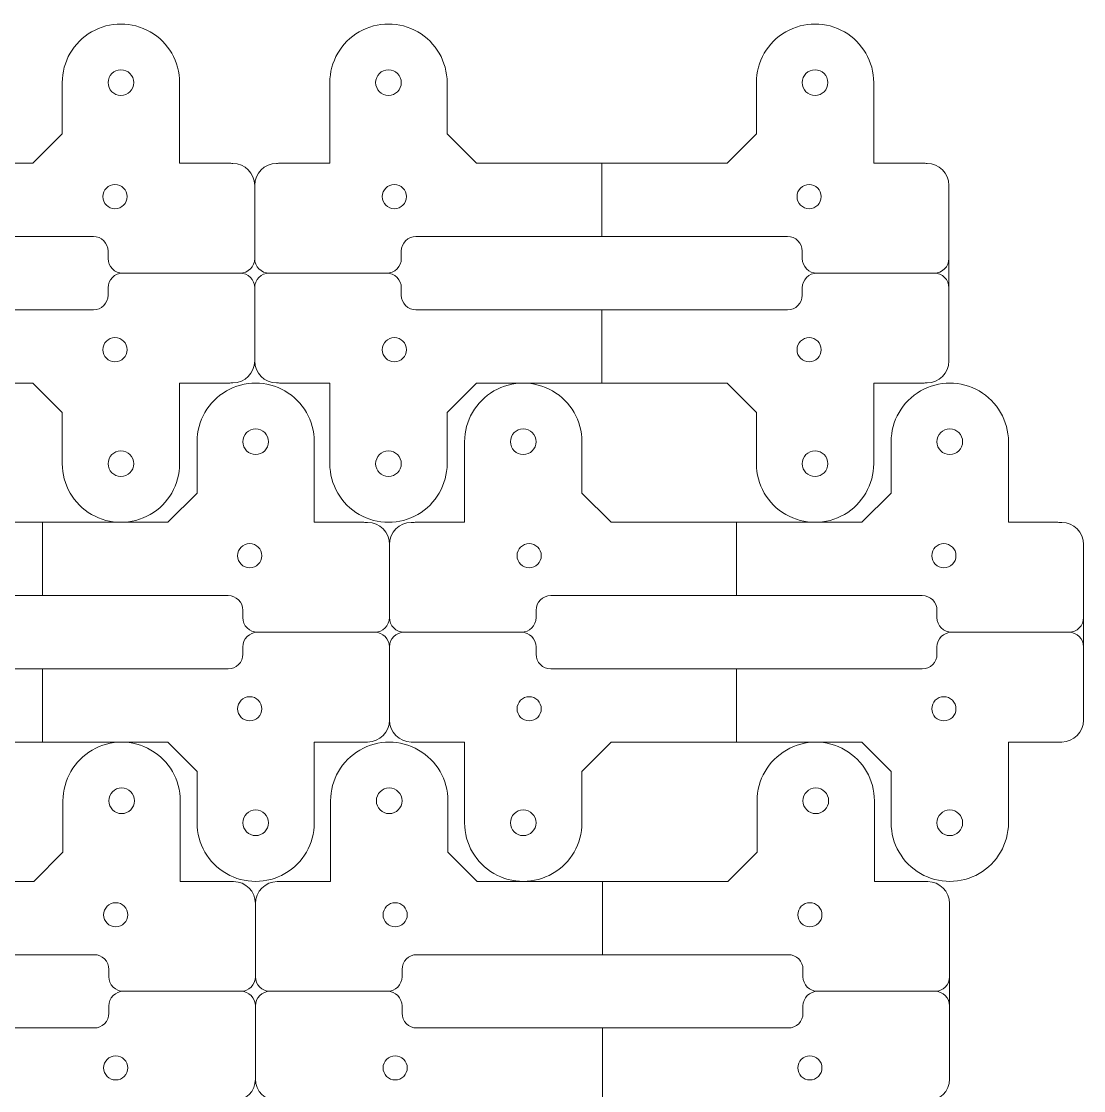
# Model space of a CAD drawing. Header units: millimetres. Extents: x -300 to 287, y -145 to 141.
# Drawn here: x 141.7 to 286.5, y -4.5 to 141.4 of the extents above; entities that cross this region are included whole.
import ezdxf

# ---------------------------------------------------------------- set-up
doc = ezdxf.new("R2010")
doc.units = ezdxf.units.MM
doc.header["$MEASUREMENT"] = 0
doc.layers.add('Layer 1', color=7, linetype='Continuous')

msp = doc.modelspace()

# ---------------------------------------------------------------- linework, layer by layer
at = {"layer": 'Layer 1', "lineweight": 9}
for points in [[(151.4751, 112.0376), (126.1316, 112.0376), (126.1316, 122.0376), (143.2251, 122.0376), (147.2251, 126.0376), (147.2251, 133.0376)], [(169.9688, 122.0376), (163.2251, 122.0376), (163.2251, 133.0376), (163.2251, 122.0376)], [(183.7251, 122.0376), (183.7251, 133.0376), (183.7251, 122.0376), (176.9814, 122.0376)], [(220.8186, 122.0376), (203.7251, 122.0376), (199.7251, 126.0376), (199.7251, 133.0376)], [(246.162, 112.0376), (220.8185, 112.0376), (220.8185, 122.0376), (237.912, 122.0376), (241.912, 126.0376), (241.912, 133.0376)], [(257.912, 122.0376), (257.912, 133.0376), (257.912, 122.0376), (264.6557, 122.0376)], [(173.4751, 119.0198), (173.4751, 109.0376), (173.4751, 119.0198)], [(268.162, 119.0198), (268.162, 95.0554)], [(220.8186, 112.0376), (195.4751, 112.0376)], [(153.4751, 109.0376), (153.4751, 110.0376)], [(193.4751, 110.0376), (193.4751, 109.0376)], [(248.162, 109.0376), (248.162, 110.0376)], [(171.4751, 107.0376), (155.4751, 107.0376)], [(191.4751, 107.0376), (175.4751, 107.0376)], [(266.162, 107.0376), (250.162, 107.0376)], [(153.4751, 104.0376), (153.4751, 105.0376)], [(173.4751, 95.0554), (173.4751, 105.0376), (173.4751, 95.0554)], [(193.4751, 105.0376), (193.4751, 104.0376)], [(248.162, 104.0376), (248.162, 105.0376)], [(126.1316, 102.0376), (151.4751, 102.0376)], [(195.4751, 102.0376), (220.8186, 102.0376), (220.8186, 92.0376), (203.7251, 92.0376), (199.7251, 88.0376), (199.7251, 81.0376)], [(220.8185, 102.0376), (246.162, 102.0376)], [(126.1316, 92.0376), (143.2251, 92.0376), (147.2251, 88.0376), (147.2251, 81.0376)], [(220.8185, 92.0376), (237.912, 92.0376), (241.912, 88.0376), (241.912, 81.0376)], [(264.6557, 92.0376), (257.912, 92.0376), (257.912, 81.0376), (257.912, 92.0376)], [(144.5128, 73.0377), (127.4193, 73.0377), (123.4193, 77.0377), (123.4193, 84.0377)], [(169.8562, 63.0377), (144.5127, 63.0377), (144.5127, 73.0377), (161.6062, 73.0377), (165.6062, 77.0377), (165.6062, 84.0377)], [(188.3499, 73.0377), (181.6062, 73.0377), (181.6062, 84.0377), (181.6062, 73.0377)], [(202.1062, 73.0377), (202.1062, 84.0377), (202.1062, 73.0377), (195.3625, 73.0377)], [(239.1997, 73.0377), (222.1062, 73.0377), (218.1062, 77.0377), (218.1062, 84.0377)], [(264.5431, 63.0377), (239.1996, 63.0377), (239.1996, 73.0377), (256.2931, 73.0377), (260.2931, 77.0377), (260.2931, 84.0377)], [(276.2931, 73.0377), (276.2931, 84.0377), (276.2931, 73.0377), (283.0368, 73.0377)], [(191.8562, 70.0199), (191.8562, 60.0377), (191.8562, 70.0199)], [(286.5431, 70.0199), (286.5431, 46.0555)], [(144.5128, 63.0377), (119.1693, 63.0377)], [(239.1997, 63.0377), (213.8562, 63.0377)], [(171.8562, 60.0377), (171.8562, 61.0377)], [(211.8562, 61.0377), (211.8562, 60.0377)], [(266.5431, 60.0377), (266.5431, 61.0377)], [(189.8562, 58.0377), (173.8562, 58.0377)], [(209.8562, 58.0377), (193.8562, 58.0377)], [(284.5431, 58.0377), (268.5431, 58.0377)], [(171.8562, 55.0377), (171.8562, 56.0377)], [(191.8562, 46.0555), (191.8562, 56.0377), (191.8562, 46.0555)], [(211.8562, 56.0377), (211.8562, 55.0377)], [(266.5431, 55.0377), (266.5431, 56.0377)], [(119.1693, 53.0377), (144.5128, 53.0377), (144.5128, 43.0377), (127.4193, 43.0377), (123.4193, 39.0377), (123.4193, 32.0377)], [(144.5127, 53.0377), (169.8562, 53.0377)], [(213.8562, 53.0377), (239.1997, 53.0377), (239.1997, 43.0377), (222.1062, 43.0377), (218.1062, 39.0377), (218.1062, 32.0377)], [(239.1996, 53.0377), (264.5431, 53.0377)], [(144.5127, 43.0377), (161.6062, 43.0377), (165.6062, 39.0377), (165.6062, 32.0377)], [(239.1996, 43.0377), (256.2931, 43.0377), (260.2931, 39.0377), (260.2931, 32.0377)], [(283.0368, 43.0377), (276.2931, 43.0377), (276.2931, 32.0377), (276.2931, 43.0377)], [(151.575, 14.0377), (126.2315, 14.0377), (126.2315, 24.0377), (143.325, 24.0377), (147.325, 28.0377), (147.325, 35.0377)], [(170.0687, 24.0377), (163.325, 24.0377), (163.325, 35.0377), (163.325, 24.0377)], [(183.825, 24.0377), (183.825, 35.0377), (183.825, 24.0377), (177.0813, 24.0377)], [(220.9185, 24.0377), (203.825, 24.0377), (199.825, 28.0377), (199.825, 35.0377)], [(246.2619, 14.0377), (220.9184, 14.0377), (220.9184, 24.0377), (238.0119, 24.0377), (242.0119, 28.0377), (242.0119, 35.0377)], [(258.0119, 24.0377), (258.0119, 35.0377), (258.0119, 24.0377), (264.7556, 24.0377)], [(173.575, 21.0199), (173.575, 11.0377), (173.575, 21.0199)], [(268.2619, 21.0199), (268.2619, -2.9445)], [(220.9185, 14.0377), (195.575, 14.0377)], [(153.575, 11.0377), (153.575, 12.0377)], [(193.575, 12.0377), (193.575, 11.0377)], [(248.2619, 11.0377), (248.2619, 12.0377)], [(171.575, 9.0377), (155.575, 9.0377)], [(191.575, 9.0377), (175.575, 9.0377)], [(266.2619, 9.0377), (250.2619, 9.0377)], [(153.575, 6.0377), (153.575, 7.0377)], [(193.575, 7.0377), (193.575, 6.0377)], [(248.2619, 6.0377), (248.2619, 7.0377)], [(126.2315, 4.0377), (151.575, 4.0377)], [(195.575, 4.0377), (220.9185, 4.0377), (220.9185, -5.9623), (203.825, -5.9623), (199.825, -9.9623), (199.825, -16.9623)], [(220.9184, 4.0377), (246.2619, 4.0377)]]:
    msp.add_lwpolyline(points, dxfattribs=at)
at = {"layer": 'Layer 1', "color": 240, "lineweight": 9}
for points in [[(169.9688, 92.0376), (163.2251, 92.0376), (163.2251, 81.0376), (163.2251, 92.0376)], [(183.7251, 92.0376), (183.7251, 81.0376), (183.7251, 92.0376), (176.9814, 92.0376)], [(188.3499, 43.0377), (181.6062, 43.0377), (181.6062, 32.0377), (181.6062, 43.0377)], [(202.1062, 43.0377), (202.1062, 32.0377), (202.1062, 43.0377), (195.3625, 43.0377)], [(173.575, -2.9445), (173.575, 7.0377), (173.575, -2.9445)]]:
    msp.add_lwpolyline(points, dxfattribs=at)
at = {"layer": 'Layer 1', "lineweight": 9}
for points, knots in [([(147.2251, 133.0376), (147.2251, 135.8957), (148.7499, 138.5367), (151.2251, 139.9658), (153.7003, 141.3948), (156.7499, 141.3948), (159.2251, 139.9658), (161.7003, 138.5367), (163.2251, 135.8957), (163.2251, 133.0376)], [0, 0, 0, 0, 1, 1, 1, 2, 2, 2, 3, 3, 3, 3]), ([(199.7251, 133.0376), (199.7251, 135.8957), (198.2003, 138.5367), (195.7251, 139.9658), (193.2499, 141.3948), (190.2003, 141.3948), (187.7251, 139.9658), (185.2499, 138.5367), (183.7251, 135.8957), (183.7251, 133.0376)], [0, 0, 0, 0, 1, 1, 1, 2, 2, 2, 3, 3, 3, 3]), ([(241.912, 133.0376), (241.912, 135.8957), (243.4368, 138.5367), (245.912, 139.9658), (248.3872, 141.3948), (251.4368, 141.3948), (253.912, 139.9658), (256.3872, 138.5367), (257.912, 135.8957), (257.912, 133.0376)], [0, 0, 0, 0, 1, 1, 1, 2, 2, 2, 3, 3, 3, 3]), ([(176.9814, 122.0376), (176.8055, 122.027), (176.6293, 122.021), (176.4531, 122.0197), (174.8049, 122.0077), (173.4751, 120.6681), (173.4751, 119.0198), (173.4751, 120.6681), (172.1453, 122.0077), (170.4971, 122.0197), (170.3209, 122.021), (170.1447, 122.027), (169.9688, 122.0376)], [0, 0, 0, 0, 1, 1, 1, 2, 2, 2, 3, 3, 3, 4, 4, 4, 4]), ([(264.6557, 122.0376), (264.8316, 122.027), (265.0078, 122.021), (265.184, 122.0197), (266.8322, 122.0077), (268.162, 120.6681), (268.162, 119.0198)], [0, 0, 0, 0, 1, 1, 1, 2, 2, 2, 2]), ([(153.4751, 110.0376), (153.4751, 110.568), (153.2644, 111.0767), (152.8893, 111.4518), (152.5143, 111.8268), (152.0056, 112.0376), (151.4751, 112.0376)], [0, 0, 0, 0, 1, 1, 1, 2, 2, 2, 2]), ([(195.4751, 112.0376), (194.9446, 112.0376), (194.4359, 111.8268), (194.0609, 111.4518), (193.6858, 111.0767), (193.4751, 110.568), (193.4751, 110.0376)], [0, 0, 0, 0, 1, 1, 1, 2, 2, 2, 2]), ([(248.162, 110.0376), (248.162, 110.568), (247.9513, 111.0767), (247.5762, 111.4518), (247.2012, 111.8268), (246.6925, 112.0376), (246.162, 112.0376)], [0, 0, 0, 0, 1, 1, 1, 2, 2, 2, 2]), ([(155.4751, 107.0376), (154.9447, 107.0376), (154.436, 107.2483), (154.0609, 107.6233), (153.6858, 107.9984), (153.4751, 108.5071), (153.4751, 109.0376)], [0, 0, 0, 0, 1, 1, 1, 2, 2, 2, 2]), ([(175.4751, 107.0376), (174.3705, 107.0376), (173.4751, 107.933), (173.4751, 109.0376), (173.4751, 107.933), (172.5797, 107.0376), (171.4751, 107.0376)], [0, 0, 0, 0, 1, 1, 1, 2, 2, 2, 2]), ([(193.4751, 109.0376), (193.4751, 108.5071), (193.2644, 107.9984), (192.8893, 107.6233), (192.5142, 107.2483), (192.0055, 107.0376), (191.4751, 107.0376)], [0, 0, 0, 0, 1, 1, 1, 2, 2, 2, 2]), ([(250.162, 107.0376), (249.6316, 107.0376), (249.1229, 107.2483), (248.7478, 107.6233), (248.3727, 107.9984), (248.162, 108.5071), (248.162, 109.0376)], [0, 0, 0, 0, 1, 1, 1, 2, 2, 2, 2]), ([(153.4751, 105.0376), (153.4751, 105.5681), (153.6858, 106.0768), (154.0609, 106.4519), (154.436, 106.8269), (154.9447, 107.0376), (155.4751, 107.0376)], [0, 0, 0, 0, 1, 1, 1, 2, 2, 2, 2]), ([(175.4751, 107.0376), (174.3705, 107.0376), (173.4751, 106.1422), (173.4751, 105.0376), (173.4751, 106.1422), (172.5797, 107.0376), (171.4751, 107.0376)], [0, 0, 0, 0, 1, 1, 1, 2, 2, 2, 2]), ([(191.4751, 107.0376), (192.0055, 107.0376), (192.5142, 106.8269), (192.8893, 106.4519), (193.2644, 106.0768), (193.4751, 105.5681), (193.4751, 105.0376)], [0, 0, 0, 0, 1, 1, 1, 2, 2, 2, 2]), ([(248.162, 105.0376), (248.162, 105.5681), (248.3727, 106.0768), (248.7478, 106.4519), (249.1229, 106.8269), (249.6316, 107.0376), (250.162, 107.0376)], [0, 0, 0, 0, 1, 1, 1, 2, 2, 2, 2]), ([(151.4751, 102.0376), (152.0056, 102.0376), (152.5143, 102.2484), (152.8893, 102.6234), (153.2644, 102.9985), (153.4751, 103.5072), (153.4751, 104.0376)], [0, 0, 0, 0, 1, 1, 1, 2, 2, 2, 2]), ([(193.4751, 104.0376), (193.4751, 103.5072), (193.6858, 102.9985), (194.0609, 102.6234), (194.4359, 102.2484), (194.9446, 102.0376), (195.4751, 102.0376)], [0, 0, 0, 0, 1, 1, 1, 2, 2, 2, 2]), ([(246.162, 102.0376), (246.6925, 102.0376), (247.2012, 102.2484), (247.5762, 102.6234), (247.9513, 102.9985), (248.162, 103.5072), (248.162, 104.0376)], [0, 0, 0, 0, 1, 1, 1, 2, 2, 2, 2]), ([(268.162, 95.0554), (268.162, 93.4071), (266.8322, 92.0675), (265.184, 92.0555), (265.0078, 92.0542), (264.8316, 92.0482), (264.6557, 92.0376)], [0, 0, 0, 0, 1, 1, 1, 2, 2, 2, 2]), ([(165.6062, 84.0377), (165.6062, 86.8958), (167.131, 89.5368), (169.6062, 90.9659), (172.0814, 92.3949), (175.131, 92.3949), (177.6062, 90.9659), (180.0814, 89.5368), (181.6062, 86.8958), (181.6062, 84.0377)], [0, 0, 0, 0, 1, 1, 1, 2, 2, 2, 3, 3, 3, 3]), ([(218.1062, 84.0377), (218.1062, 86.8958), (216.5814, 89.5368), (214.1062, 90.9659), (211.631, 92.3949), (208.5814, 92.3949), (206.1062, 90.9659), (203.631, 89.5368), (202.1062, 86.8958), (202.1062, 84.0377)], [0, 0, 0, 0, 1, 1, 1, 2, 2, 2, 3, 3, 3, 3]), ([(260.2931, 84.0377), (260.2931, 86.8958), (261.8179, 89.5368), (264.2931, 90.9659), (266.7683, 92.3949), (269.8179, 92.3949), (272.2931, 90.9659), (274.7683, 89.5368), (276.2931, 86.8958), (276.2931, 84.0377)], [0, 0, 0, 0, 1, 1, 1, 2, 2, 2, 3, 3, 3, 3]), ([(147.2251, 81.0376), (147.2251, 78.1795), (148.7499, 75.5385), (151.2251, 74.1094), (153.7003, 72.6804), (156.7499, 72.6804), (159.2251, 74.1094), (161.7003, 75.5385), (163.2251, 78.1795), (163.2251, 81.0376)], [0, 0, 0, 0, 1, 1, 1, 2, 2, 2, 3, 3, 3, 3]), ([(199.7251, 81.0376), (199.7251, 78.1795), (198.2003, 75.5385), (195.7251, 74.1094), (193.2499, 72.6804), (190.2003, 72.6804), (187.7251, 74.1094), (185.2499, 75.5385), (183.7251, 78.1795), (183.7251, 81.0376)], [0, 0, 0, 0, 1, 1, 1, 2, 2, 2, 3, 3, 3, 3]), ([(241.912, 81.0376), (241.912, 78.1795), (243.4368, 75.5385), (245.912, 74.1094), (248.3872, 72.6804), (251.4368, 72.6804), (253.912, 74.1094), (256.3872, 75.5385), (257.912, 78.1795), (257.912, 81.0376)], [0, 0, 0, 0, 1, 1, 1, 2, 2, 2, 3, 3, 3, 3]), ([(195.3625, 73.0377), (195.1866, 73.0271), (195.0104, 73.0211), (194.8342, 73.0198), (193.186, 73.0078), (191.8562, 71.6682), (191.8562, 70.0199), (191.8562, 71.6682), (190.5264, 73.0078), (188.8782, 73.0198), (188.702, 73.0211), (188.5258, 73.0271), (188.3499, 73.0377)], [0, 0, 0, 0, 1, 1, 1, 2, 2, 2, 3, 3, 3, 4, 4, 4, 4]), ([(283.0368, 73.0377), (283.2127, 73.0271), (283.3889, 73.0211), (283.5651, 73.0198), (285.2133, 73.0078), (286.5431, 71.6682), (286.5431, 70.0199)], [0, 0, 0, 0, 1, 1, 1, 2, 2, 2, 2]), ([(171.8562, 61.0377), (171.8562, 61.5681), (171.6455, 62.0768), (171.2704, 62.4519), (170.8954, 62.8269), (170.3867, 63.0377), (169.8562, 63.0377)], [0, 0, 0, 0, 1, 1, 1, 2, 2, 2, 2]), ([(213.8562, 63.0377), (213.3257, 63.0377), (212.817, 62.8269), (212.442, 62.4519), (212.0669, 62.0768), (211.8562, 61.5681), (211.8562, 61.0377)], [0, 0, 0, 0, 1, 1, 1, 2, 2, 2, 2]), ([(266.5431, 61.0377), (266.5431, 61.5681), (266.3324, 62.0768), (265.9573, 62.4519), (265.5823, 62.8269), (265.0736, 63.0377), (264.5431, 63.0377)], [0, 0, 0, 0, 1, 1, 1, 2, 2, 2, 2]), ([(173.8562, 58.0377), (173.3258, 58.0377), (172.8171, 58.2484), (172.442, 58.6234), (172.0669, 58.9985), (171.8562, 59.5072), (171.8562, 60.0377)], [0, 0, 0, 0, 1, 1, 1, 2, 2, 2, 2]), ([(193.8562, 58.0377), (192.7516, 58.0377), (191.8562, 58.9331), (191.8562, 60.0377), (191.8562, 58.9331), (190.9608, 58.0377), (189.8562, 58.0377)], [0, 0, 0, 0, 1, 1, 1, 2, 2, 2, 2]), ([(211.8562, 60.0377), (211.8562, 59.5072), (211.6455, 58.9985), (211.2704, 58.6234), (210.8953, 58.2484), (210.3866, 58.0377), (209.8562, 58.0377)], [0, 0, 0, 0, 1, 1, 1, 2, 2, 2, 2]), ([(268.5431, 58.0377), (268.0127, 58.0377), (267.504, 58.2484), (267.1289, 58.6234), (266.7538, 58.9985), (266.5431, 59.5072), (266.5431, 60.0377)], [0, 0, 0, 0, 1, 1, 1, 2, 2, 2, 2]), ([(171.8562, 56.0377), (171.8562, 56.5682), (172.0669, 57.0769), (172.442, 57.452), (172.8171, 57.827), (173.3258, 58.0377), (173.8562, 58.0377)], [0, 0, 0, 0, 1, 1, 1, 2, 2, 2, 2]), ([(193.8562, 58.0377), (192.7516, 58.0377), (191.8562, 57.1423), (191.8562, 56.0377), (191.8562, 57.1423), (190.9608, 58.0377), (189.8562, 58.0377)], [0, 0, 0, 0, 1, 1, 1, 2, 2, 2, 2]), ([(209.8562, 58.0377), (210.3866, 58.0377), (210.8953, 57.827), (211.2704, 57.452), (211.6455, 57.0769), (211.8562, 56.5682), (211.8562, 56.0377)], [0, 0, 0, 0, 1, 1, 1, 2, 2, 2, 2]), ([(266.5431, 56.0377), (266.5431, 56.5682), (266.7538, 57.0769), (267.1289, 57.452), (267.504, 57.827), (268.0127, 58.0377), (268.5431, 58.0377)], [0, 0, 0, 0, 1, 1, 1, 2, 2, 2, 2]), ([(169.8562, 53.0377), (170.3867, 53.0377), (170.8954, 53.2485), (171.2704, 53.6235), (171.6455, 53.9986), (171.8562, 54.5073), (171.8562, 55.0377)], [0, 0, 0, 0, 1, 1, 1, 2, 2, 2, 2]), ([(211.8562, 55.0377), (211.8562, 54.5073), (212.0669, 53.9986), (212.442, 53.6235), (212.817, 53.2485), (213.3257, 53.0377), (213.8562, 53.0377)], [0, 0, 0, 0, 1, 1, 1, 2, 2, 2, 2]), ([(264.5431, 53.0377), (265.0736, 53.0377), (265.5823, 53.2485), (265.9573, 53.6235), (266.3324, 53.9986), (266.5431, 54.5073), (266.5431, 55.0377)], [0, 0, 0, 0, 1, 1, 1, 2, 2, 2, 2]), ([(286.5431, 46.0555), (286.5431, 44.4072), (285.2133, 43.0676), (283.5651, 43.0556), (283.3889, 43.0543), (283.2127, 43.0483), (283.0368, 43.0377)], [0, 0, 0, 0, 1, 1, 1, 2, 2, 2, 2]), ([(147.325, 35.0377), (147.325, 37.8958), (148.8498, 40.5368), (151.325, 41.9659), (153.8002, 43.3949), (156.8498, 43.3949), (159.325, 41.9659), (161.8002, 40.5368), (163.325, 37.8958), (163.325, 35.0377)], [0, 0, 0, 0, 1, 1, 1, 2, 2, 2, 3, 3, 3, 3]), ([(199.825, 35.0377), (199.825, 37.8958), (198.3002, 40.5368), (195.825, 41.9659), (193.3498, 43.3949), (190.3002, 43.3949), (187.825, 41.9659), (185.3498, 40.5368), (183.825, 37.8958), (183.825, 35.0377)], [0, 0, 0, 0, 1, 1, 1, 2, 2, 2, 3, 3, 3, 3]), ([(242.0119, 35.0377), (242.0119, 37.8958), (243.5367, 40.5368), (246.0119, 41.9659), (248.4871, 43.3949), (251.5367, 43.3949), (254.0119, 41.9659), (256.4871, 40.5368), (258.0119, 37.8958), (258.0119, 35.0377)], [0, 0, 0, 0, 1, 1, 1, 2, 2, 2, 3, 3, 3, 3]), ([(165.6062, 32.0377), (165.6062, 29.1796), (167.131, 26.5386), (169.6062, 25.1095), (172.0814, 23.6805), (175.131, 23.6805), (177.6062, 25.1095), (180.0814, 26.5386), (181.6062, 29.1796), (181.6062, 32.0377)], [0, 0, 0, 0, 1, 1, 1, 2, 2, 2, 3, 3, 3, 3]), ([(218.1062, 32.0377), (218.1062, 29.1796), (216.5814, 26.5386), (214.1062, 25.1095), (211.631, 23.6805), (208.5814, 23.6805), (206.1062, 25.1095), (203.631, 26.5386), (202.1062, 29.1796), (202.1062, 32.0377)], [0, 0, 0, 0, 1, 1, 1, 2, 2, 2, 3, 3, 3, 3]), ([(260.2931, 32.0377), (260.2931, 29.1796), (261.8179, 26.5386), (264.2931, 25.1095), (266.7683, 23.6805), (269.8179, 23.6805), (272.2931, 25.1095), (274.7683, 26.5386), (276.2931, 29.1796), (276.2931, 32.0377)], [0, 0, 0, 0, 1, 1, 1, 2, 2, 2, 3, 3, 3, 3]), ([(177.0813, 24.0377), (176.9054, 24.0271), (176.7292, 24.0211), (176.553, 24.0198), (174.9048, 24.0078), (173.575, 22.6682), (173.575, 21.0199), (173.575, 22.6682), (172.2452, 24.0078), (170.597, 24.0198), (170.4208, 24.0211), (170.2446, 24.0271), (170.0687, 24.0377)], [0, 0, 0, 0, 1, 1, 1, 2, 2, 2, 3, 3, 3, 4, 4, 4, 4]), ([(264.7556, 24.0377), (264.9315, 24.0271), (265.1077, 24.0211), (265.2839, 24.0198), (266.9321, 24.0078), (268.2619, 22.6682), (268.2619, 21.0199)], [0, 0, 0, 0, 1, 1, 1, 2, 2, 2, 2]), ([(153.575, 12.0377), (153.575, 12.5681), (153.3643, 13.0768), (152.9892, 13.4519), (152.6142, 13.8269), (152.1055, 14.0377), (151.575, 14.0377)], [0, 0, 0, 0, 1, 1, 1, 2, 2, 2, 2]), ([(195.575, 14.0377), (195.0445, 14.0377), (194.5358, 13.8269), (194.1608, 13.4519), (193.7857, 13.0768), (193.575, 12.5681), (193.575, 12.0377)], [0, 0, 0, 0, 1, 1, 1, 2, 2, 2, 2]), ([(248.2619, 12.0377), (248.2619, 12.5681), (248.0512, 13.0768), (247.6761, 13.4519), (247.3011, 13.8269), (246.7924, 14.0377), (246.2619, 14.0377)], [0, 0, 0, 0, 1, 1, 1, 2, 2, 2, 2]), ([(155.575, 9.0377), (155.0446, 9.0377), (154.5359, 9.2484), (154.1608, 9.6234), (153.7857, 9.9985), (153.575, 10.5072), (153.575, 11.0377)], [0, 0, 0, 0, 1, 1, 1, 2, 2, 2, 2]), ([(175.575, 9.0377), (174.4704, 9.0377), (173.575, 9.9331), (173.575, 11.0377), (173.575, 9.9331), (172.6796, 9.0377), (171.575, 9.0377)], [0, 0, 0, 0, 1, 1, 1, 2, 2, 2, 2]), ([(193.575, 11.0377), (193.575, 10.5072), (193.3643, 9.9985), (192.9892, 9.6234), (192.6141, 9.2484), (192.1054, 9.0377), (191.575, 9.0377)], [0, 0, 0, 0, 1, 1, 1, 2, 2, 2, 2]), ([(250.2619, 9.0377), (249.7315, 9.0377), (249.2228, 9.2484), (248.8477, 9.6234), (248.4726, 9.9985), (248.2619, 10.5072), (248.2619, 11.0377)], [0, 0, 0, 0, 1, 1, 1, 2, 2, 2, 2]), ([(153.575, 7.0377), (153.575, 7.5682), (153.7857, 8.0769), (154.1608, 8.452), (154.5359, 8.827), (155.0446, 9.0377), (155.575, 9.0377)], [0, 0, 0, 0, 1, 1, 1, 2, 2, 2, 2]), ([(175.575, 9.0377), (174.4704, 9.0377), (173.575, 8.1423), (173.575, 7.0377), (173.575, 8.1423), (172.6796, 9.0377), (171.575, 9.0377)], [0, 0, 0, 0, 1, 1, 1, 2, 2, 2, 2]), ([(191.575, 9.0377), (192.1054, 9.0377), (192.6141, 8.827), (192.9892, 8.452), (193.3643, 8.0769), (193.575, 7.5682), (193.575, 7.0377)], [0, 0, 0, 0, 1, 1, 1, 2, 2, 2, 2]), ([(248.2619, 7.0377), (248.2619, 7.5682), (248.4726, 8.0769), (248.8477, 8.452), (249.2228, 8.827), (249.7315, 9.0377), (250.2619, 9.0377)], [0, 0, 0, 0, 1, 1, 1, 2, 2, 2, 2]), ([(151.575, 4.0377), (152.1055, 4.0377), (152.6142, 4.2485), (152.9892, 4.6235), (153.3643, 4.9986), (153.575, 5.5073), (153.575, 6.0377)], [0, 0, 0, 0, 1, 1, 1, 2, 2, 2, 2]), ([(193.575, 6.0377), (193.575, 5.5073), (193.7857, 4.9986), (194.1608, 4.6235), (194.5358, 4.2485), (195.0445, 4.0377), (195.575, 4.0377)], [0, 0, 0, 0, 1, 1, 1, 2, 2, 2, 2]), ([(246.2619, 4.0377), (246.7924, 4.0377), (247.3011, 4.2485), (247.6761, 4.6235), (248.0512, 4.9986), (248.2619, 5.5073), (248.2619, 6.0377)], [0, 0, 0, 0, 1, 1, 1, 2, 2, 2, 2]), ([(268.2619, -2.9445), (268.2619, -4.5928), (266.9321, -5.9324), (265.2839, -5.9444), (265.1077, -5.9457), (264.9315, -5.9517), (264.7556, -5.9623)], [0, 0, 0, 0, 1, 1, 1, 2, 2, 2, 2])]:
    msp.add_open_spline(points, degree=3, knots=knots, dxfattribs=at)
at = {"layer": 'Layer 1', "color": 240, "lineweight": 9}
for points in [[(155.2251, 131.2876), (154.2586, 131.2876), (153.4751, 132.0711), (153.4751, 133.0376), (153.4751, 134.0041), (154.2586, 134.7876), (155.2251, 134.7876), (156.1916, 134.7876), (156.9751, 134.0041), (156.9751, 133.0376), (156.9751, 132.0711), (156.1916, 131.2876), (155.2251, 131.2876)], [(191.7251, 131.2876), (192.6916, 131.2876), (193.4751, 132.0711), (193.4751, 133.0376), (193.4751, 134.0041), (192.6916, 134.7876), (191.7251, 134.7876), (190.7586, 134.7876), (189.9751, 134.0041), (189.9751, 133.0376), (189.9751, 132.0711), (190.7586, 131.2876), (191.7251, 131.2876)], [(249.912, 131.2876), (248.9455, 131.2876), (248.162, 132.0711), (248.162, 133.0376), (248.162, 134.0041), (248.9455, 134.7876), (249.912, 134.7876), (250.8785, 134.7876), (251.662, 134.0041), (251.662, 133.0376), (251.662, 132.0711), (250.8785, 131.2876), (249.912, 131.2876)], [(154.4159, 115.8337), (153.5046, 115.8337), (152.7659, 116.5725), (152.7659, 117.4837), (152.7659, 118.395), (153.5046, 119.1337), (154.4159, 119.1337), (155.3272, 119.1337), (156.0659, 118.395), (156.0659, 117.4837), (156.0659, 116.5725), (155.3272, 115.8337), (154.4159, 115.8337)], [(192.5343, 115.8337), (193.4456, 115.8337), (194.1843, 116.5725), (194.1843, 117.4837), (194.1843, 118.395), (193.4456, 119.1337), (192.5343, 119.1337), (191.623, 119.1337), (190.8843, 118.395), (190.8843, 117.4837), (190.8843, 116.5725), (191.623, 115.8337), (192.5343, 115.8337)], [(249.1028, 115.8337), (248.1915, 115.8337), (247.4528, 116.5725), (247.4528, 117.4837), (247.4528, 118.395), (248.1915, 119.1337), (249.1028, 119.1337), (250.0141, 119.1337), (250.7528, 118.395), (250.7528, 117.4837), (250.7528, 116.5725), (250.0141, 115.8337), (249.1028, 115.8337)], [(154.4159, 98.2415), (153.5046, 98.2415), (152.7659, 97.5027), (152.7659, 96.5915), (152.7659, 95.6802), (153.5046, 94.9415), (154.4159, 94.9415), (155.3272, 94.9415), (156.0659, 95.6802), (156.0659, 96.5915), (156.0659, 97.5027), (155.3272, 98.2415), (154.4159, 98.2415)], [(192.5343, 98.2415), (193.4456, 98.2415), (194.1843, 97.5027), (194.1843, 96.5915), (194.1843, 95.6802), (193.4456, 94.9415), (192.5343, 94.9415), (191.623, 94.9415), (190.8843, 95.6802), (190.8843, 96.5915), (190.8843, 97.5027), (191.623, 98.2415), (192.5343, 98.2415)], [(249.1028, 98.2415), (248.1915, 98.2415), (247.4528, 97.5027), (247.4528, 96.5915), (247.4528, 95.6802), (248.1915, 94.9415), (249.1028, 94.9415), (250.0141, 94.9415), (250.7528, 95.6802), (250.7528, 96.5915), (250.7528, 97.5027), (250.0141, 98.2415), (249.1028, 98.2415)], [(176.9814, 92.0376), (176.8055, 92.0482), (176.6293, 92.0542), (176.4531, 92.0555), (174.8049, 92.0675), (173.4751, 93.4071), (173.4751, 95.0554), (173.4751, 93.4071), (172.1453, 92.0675), (170.4971, 92.0555), (170.3209, 92.0542), (170.1447, 92.0482), (169.9688, 92.0376)], [(173.6062, 82.2877), (172.6397, 82.2877), (171.8562, 83.0712), (171.8562, 84.0377), (171.8562, 85.0042), (172.6397, 85.7877), (173.6062, 85.7877), (174.5727, 85.7877), (175.3562, 85.0042), (175.3562, 84.0377), (175.3562, 83.0712), (174.5727, 82.2877), (173.6062, 82.2877)], [(210.1062, 82.2877), (211.0727, 82.2877), (211.8562, 83.0712), (211.8562, 84.0377), (211.8562, 85.0042), (211.0727, 85.7877), (210.1062, 85.7877), (209.1397, 85.7877), (208.3562, 85.0042), (208.3562, 84.0377), (208.3562, 83.0712), (209.1397, 82.2877), (210.1062, 82.2877)], [(268.2931, 82.2877), (267.3266, 82.2877), (266.5431, 83.0712), (266.5431, 84.0377), (266.5431, 85.0042), (267.3266, 85.7877), (268.2931, 85.7877), (269.2596, 85.7877), (270.0431, 85.0042), (270.0431, 84.0377), (270.0431, 83.0712), (269.2596, 82.2877), (268.2931, 82.2877)], [(155.2251, 82.7876), (154.2586, 82.7876), (153.4751, 82.0041), (153.4751, 81.0376), (153.4751, 80.0711), (154.2586, 79.2876), (155.2251, 79.2876), (156.1916, 79.2876), (156.9751, 80.0711), (156.9751, 81.0376), (156.9751, 82.0041), (156.1916, 82.7876), (155.2251, 82.7876)], [(191.7251, 82.7876), (192.6916, 82.7876), (193.4751, 82.0041), (193.4751, 81.0376), (193.4751, 80.0711), (192.6916, 79.2876), (191.7251, 79.2876), (190.7586, 79.2876), (189.9751, 80.0711), (189.9751, 81.0376), (189.9751, 82.0041), (190.7586, 82.7876), (191.7251, 82.7876)], [(249.912, 82.7876), (248.9455, 82.7876), (248.162, 82.0041), (248.162, 81.0376), (248.162, 80.0711), (248.9455, 79.2876), (249.912, 79.2876), (250.8785, 79.2876), (251.662, 80.0711), (251.662, 81.0376), (251.662, 82.0041), (250.8785, 82.7876), (249.912, 82.7876)], [(172.797, 66.8338), (171.8857, 66.8338), (171.147, 67.5726), (171.147, 68.4838), (171.147, 69.3951), (171.8857, 70.1338), (172.797, 70.1338), (173.7083, 70.1338), (174.447, 69.3951), (174.447, 68.4838), (174.447, 67.5726), (173.7083, 66.8338), (172.797, 66.8338)], [(210.9154, 66.8338), (211.8267, 66.8338), (212.5654, 67.5726), (212.5654, 68.4838), (212.5654, 69.3951), (211.8267, 70.1338), (210.9154, 70.1338), (210.0041, 70.1338), (209.2654, 69.3951), (209.2654, 68.4838), (209.2654, 67.5726), (210.0041, 66.8338), (210.9154, 66.8338)], [(267.4839, 66.8338), (266.5726, 66.8338), (265.8339, 67.5726), (265.8339, 68.4838), (265.8339, 69.3951), (266.5726, 70.1338), (267.4839, 70.1338), (268.3952, 70.1338), (269.1339, 69.3951), (269.1339, 68.4838), (269.1339, 67.5726), (268.3952, 66.8338), (267.4839, 66.8338)], [(172.797, 49.2416), (171.8857, 49.2416), (171.147, 48.5028), (171.147, 47.5916), (171.147, 46.6803), (171.8857, 45.9416), (172.797, 45.9416), (173.7083, 45.9416), (174.447, 46.6803), (174.447, 47.5916), (174.447, 48.5028), (173.7083, 49.2416), (172.797, 49.2416)], [(210.9154, 49.2416), (211.8267, 49.2416), (212.5654, 48.5028), (212.5654, 47.5916), (212.5654, 46.6803), (211.8267, 45.9416), (210.9154, 45.9416), (210.0041, 45.9416), (209.2654, 46.6803), (209.2654, 47.5916), (209.2654, 48.5028), (210.0041, 49.2416), (210.9154, 49.2416)], [(267.4839, 49.2416), (266.5726, 49.2416), (265.8339, 48.5028), (265.8339, 47.5916), (265.8339, 46.6803), (266.5726, 45.9416), (267.4839, 45.9416), (268.3952, 45.9416), (269.1339, 46.6803), (269.1339, 47.5916), (269.1339, 48.5028), (268.3952, 49.2416), (267.4839, 49.2416)], [(195.3625, 43.0377), (195.1866, 43.0483), (195.0104, 43.0543), (194.8342, 43.0556), (193.186, 43.0676), (191.8562, 44.4072), (191.8562, 46.0555), (191.8562, 44.4072), (190.5264, 43.0676), (188.8782, 43.0556), (188.702, 43.0543), (188.5258, 43.0483), (188.3499, 43.0377)], [(155.325, 33.2877), (154.3585, 33.2877), (153.575, 34.0712), (153.575, 35.0377), (153.575, 36.0042), (154.3585, 36.7877), (155.325, 36.7877), (156.2915, 36.7877), (157.075, 36.0042), (157.075, 35.0377), (157.075, 34.0712), (156.2915, 33.2877), (155.325, 33.2877)], [(191.825, 33.2877), (192.7915, 33.2877), (193.575, 34.0712), (193.575, 35.0377), (193.575, 36.0042), (192.7915, 36.7877), (191.825, 36.7877), (190.8585, 36.7877), (190.075, 36.0042), (190.075, 35.0377), (190.075, 34.0712), (190.8585, 33.2877), (191.825, 33.2877)], [(250.0119, 33.2877), (249.0454, 33.2877), (248.2619, 34.0712), (248.2619, 35.0377), (248.2619, 36.0042), (249.0454, 36.7877), (250.0119, 36.7877), (250.9784, 36.7877), (251.7619, 36.0042), (251.7619, 35.0377), (251.7619, 34.0712), (250.9784, 33.2877), (250.0119, 33.2877)], [(173.6062, 33.7877), (172.6397, 33.7877), (171.8562, 33.0042), (171.8562, 32.0377), (171.8562, 31.0712), (172.6397, 30.2877), (173.6062, 30.2877), (174.5727, 30.2877), (175.3562, 31.0712), (175.3562, 32.0377), (175.3562, 33.0042), (174.5727, 33.7877), (173.6062, 33.7877)], [(210.1062, 33.7877), (211.0727, 33.7877), (211.8562, 33.0042), (211.8562, 32.0377), (211.8562, 31.0712), (211.0727, 30.2877), (210.1062, 30.2877), (209.1397, 30.2877), (208.3562, 31.0712), (208.3562, 32.0377), (208.3562, 33.0042), (209.1397, 33.7877), (210.1062, 33.7877)], [(268.2931, 33.7877), (267.3266, 33.7877), (266.5431, 33.0042), (266.5431, 32.0377), (266.5431, 31.0712), (267.3266, 30.2877), (268.2931, 30.2877), (269.2596, 30.2877), (270.0431, 31.0712), (270.0431, 32.0377), (270.0431, 33.0042), (269.2596, 33.7877), (268.2931, 33.7877)], [(154.5158, 17.8338), (153.6045, 17.8338), (152.8658, 18.5726), (152.8658, 19.4838), (152.8658, 20.3951), (153.6045, 21.1338), (154.5158, 21.1338), (155.4271, 21.1338), (156.1658, 20.3951), (156.1658, 19.4838), (156.1658, 18.5726), (155.4271, 17.8338), (154.5158, 17.8338)], [(192.6342, 17.8338), (193.5455, 17.8338), (194.2842, 18.5726), (194.2842, 19.4838), (194.2842, 20.3951), (193.5455, 21.1338), (192.6342, 21.1338), (191.7229, 21.1338), (190.9842, 20.3951), (190.9842, 19.4838), (190.9842, 18.5726), (191.7229, 17.8338), (192.6342, 17.8338)], [(249.2027, 17.8338), (248.2914, 17.8338), (247.5527, 18.5726), (247.5527, 19.4838), (247.5527, 20.3951), (248.2914, 21.1338), (249.2027, 21.1338), (250.114, 21.1338), (250.8527, 20.3951), (250.8527, 19.4838), (250.8527, 18.5726), (250.114, 17.8338), (249.2027, 17.8338)], [(154.5158, 0.2416), (153.6045, 0.2416), (152.8658, -0.4972), (152.8658, -1.4084), (152.8658, -2.3197), (153.6045, -3.0584), (154.5158, -3.0584), (155.4271, -3.0584), (156.1658, -2.3197), (156.1658, -1.4084), (156.1658, -0.4972), (155.4271, 0.2416), (154.5158, 0.2416)], [(192.6342, 0.2416), (193.5455, 0.2416), (194.2842, -0.4972), (194.2842, -1.4084), (194.2842, -2.3197), (193.5455, -3.0584), (192.6342, -3.0584), (191.7229, -3.0584), (190.9842, -2.3197), (190.9842, -1.4084), (190.9842, -0.4972), (191.7229, 0.2416), (192.6342, 0.2416)], [(249.2027, 0.2416), (248.2914, 0.2416), (247.5527, -0.4972), (247.5527, -1.4084), (247.5527, -2.3197), (248.2914, -3.0584), (249.2027, -3.0584), (250.114, -3.0584), (250.8527, -2.3197), (250.8527, -1.4084), (250.8527, -0.4972), (250.114, 0.2416), (249.2027, 0.2416)], [(177.0813, -5.9623), (176.9054, -5.9517), (176.7292, -5.9457), (176.553, -5.9444), (174.9048, -5.9324), (173.575, -4.5928), (173.575, -2.9445), (173.575, -4.5928), (172.2452, -5.9324), (170.597, -5.9444), (170.4208, -5.9457), (170.2446, -5.9517), (170.0687, -5.9623)]]:
    msp.add_open_spline(points, degree=3, knots=[0, 0, 0, 0, 1, 1, 1, 2, 2, 2, 3, 3, 3, 4, 4, 4, 4], dxfattribs=at)
at = {"layer": 'Layer 1', "lineweight": 9}
for points in [[(268.162, 109.0376), (268.162, 107.933), (267.2666, 107.0376), (266.162, 107.0376)], [(268.162, 105.0376), (268.162, 106.1422), (267.2666, 107.0376), (266.162, 107.0376)], [(286.5431, 60.0377), (286.5431, 58.9331), (285.6477, 58.0377), (284.5431, 58.0377)], [(286.5431, 56.0377), (286.5431, 57.1423), (285.6477, 58.0377), (284.5431, 58.0377)], [(268.2619, 11.0377), (268.2619, 9.9331), (267.3665, 9.0377), (266.2619, 9.0377)], [(268.2619, 7.0377), (268.2619, 8.1423), (267.3665, 9.0377), (266.2619, 9.0377)]]:
    msp.add_open_spline(points, degree=3, dxfattribs=at)

doc.saveas('drawing.dxf')
